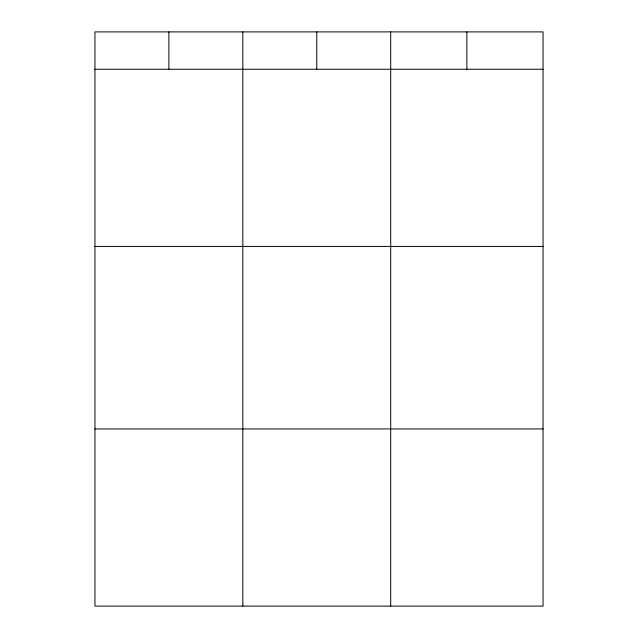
<?xml version="1.0" encoding="UTF-8"?>
<svg xmlns="http://www.w3.org/2000/svg" width="638" height="638" viewBox="0 0 638 638"><rect width="100%" height="100%" fill="white"/><g stroke="black" fill="none" stroke-linecap="round" stroke-linejoin="round"><path stroke-width="0.96" d="M543.05 69.255L543.05 606.1L94.95 606.1L94.95 31.9L543.05 31.9L543.05 69.255L94.95 69.255M94.95 246.42L543.05 246.42M94.95 428.943L543.05 428.943M466.872 31.9L466.872 69.255M390.695 31.9L390.695 606.1M316.759 31.9L316.759 69.255M242.823 31.9L242.823 606.1M168.887 31.9L168.887 69.255"/></g></svg>
